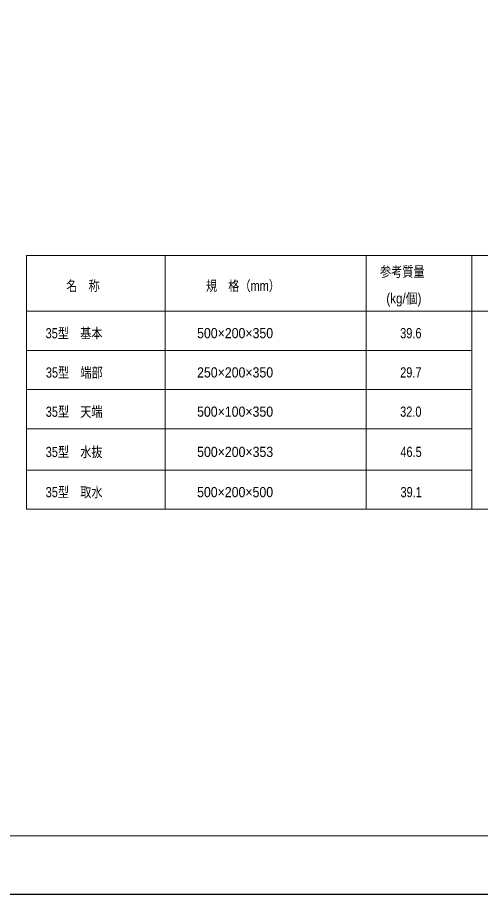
# Model space of a CAD drawing. Units: millimetres, scale not verified. Extents: x 1702 to 43752, y 1233 to 30933.
# Drawn here: x 25723 to 33597, y 1233 to 16162 of the extents above; entities that cross this region are included whole.
import ezdxf
from ezdxf.enums import TextEntityAlignment as Align

# ---------------------------------------------------------------- set-up
doc = ezdxf.new("R2010")
doc.units = ezdxf.units.MM
doc.header["$LTSCALE"] = 50
for name, color, linetype, lineweight in [('D-STR-TXT', 7, 'Continuous', 13), ('DefPoints_6', 9, 'Continuous', 25), ('Zuwaku', 2, 'Continuous', 13)]:
    doc.layers.add(name, color=color, linetype=linetype, lineweight=lineweight)
doc.styles.add('游ゴシック', font='')
doc.styles.get('游ゴシック').set_extended_font_data('游ゴシック')

msp = doc.modelspace()

# ---------------------------------------------------------------- linework, layer by layer
at = {"layer": 'D-STR-TXT'}
for p, q in [((25873.5, 12110.27), (36627.24, 12110.27)), ((25873.5, 12110.27), (25873.5, 7790.27)), ((28236, 12110.27), (28236, 7790.27)), ((31651.45, 12110.27), (31651.45, 7790.27)), ((33451.45, 12110.27), (33451.45, 7790.27)), ((25873.5, 11164.84), (36627.24, 11164.84)), ((25873.5, 10496.62), (33451.45, 10496.62)), ((25873.5, 9828.4), (33451.45, 9828.4)), ((25873.5, 9160.18), (33451.45, 9160.18)), ((25873.5, 8458.48), (33451.45, 8458.48)), ((25873.5, 7790.27), (36627.24, 7790.27))]:
    msp.add_line(p, q, dxfattribs=at)
at = {"layer": 'DefPoints_6'}
msp.add_lwpolyline([(1701.89, 30933.44), (43751.89, 30933.44), (43751.89, 1233.44), (1711.89, 1233.44), (1711.89, 30933.44)], dxfattribs=at)
at = {"layer": 'Zuwaku'}
msp.add_lwpolyline([(2701.89, 29933.44), (42751.89, 29933.44), (42751.89, 2233.44), (2701.89, 2233.44)], close=True, dxfattribs=at)

# ---------------------------------------------------------------- texts
at = {"layer": 'D-STR-TXT', "style": '游ゴシック'}
for s, width, p in [('参考質量', 0.8, (31887.68, 11697.06)), ('名\u3000称', 0.8, (26551.25, 11455.41)), ('規\u3000格（mm）', 0.8, (28927.31, 11455.33)), ('(kg/個)', 0.85, (31996.51, 11242.85)), ('35型\u3000基本', 0.8, (26200.55, 10648.42)), ('500×200×350', 0.9, (28777.03, 10649.96)), ('39.6', 0.8, (32232.12, 10649.96)), ('35型\u3000端部', 0.8, (26204.7, 9980.04)), ('250×200×350', 0.9, (28777.35, 9981.74)), ('29.7', 0.8, (32232.04, 9981.74)), ('35型\u3000天端', 0.8, (26202.99, 9312.63)), ('500×100×350', 0.9, (28777.03, 9313.52)), ('32.0', 0.8, (32231.8, 9313.52)), ('35型\u3000水抜', 0.8, (26202.5, 8627.35)), ('500×200×353', 0.9, (28778, 8628.57)), ('46.5', 0.8, (32235.53, 8628.57)), ('35型\u3000取水', 0.8, (26201.77, 7944.26)), ('500×200×500', 0.9, (28777.03, 7943.61)), ('39.1', 0.8, (32237.65, 7943.61))]:
    msp.add_text(s, height=174.1, dxfattribs=dict(at, width=width)).set_placement(p, align=Align.BOTTOM_LEFT)

doc.saveas('drawing.dxf')
